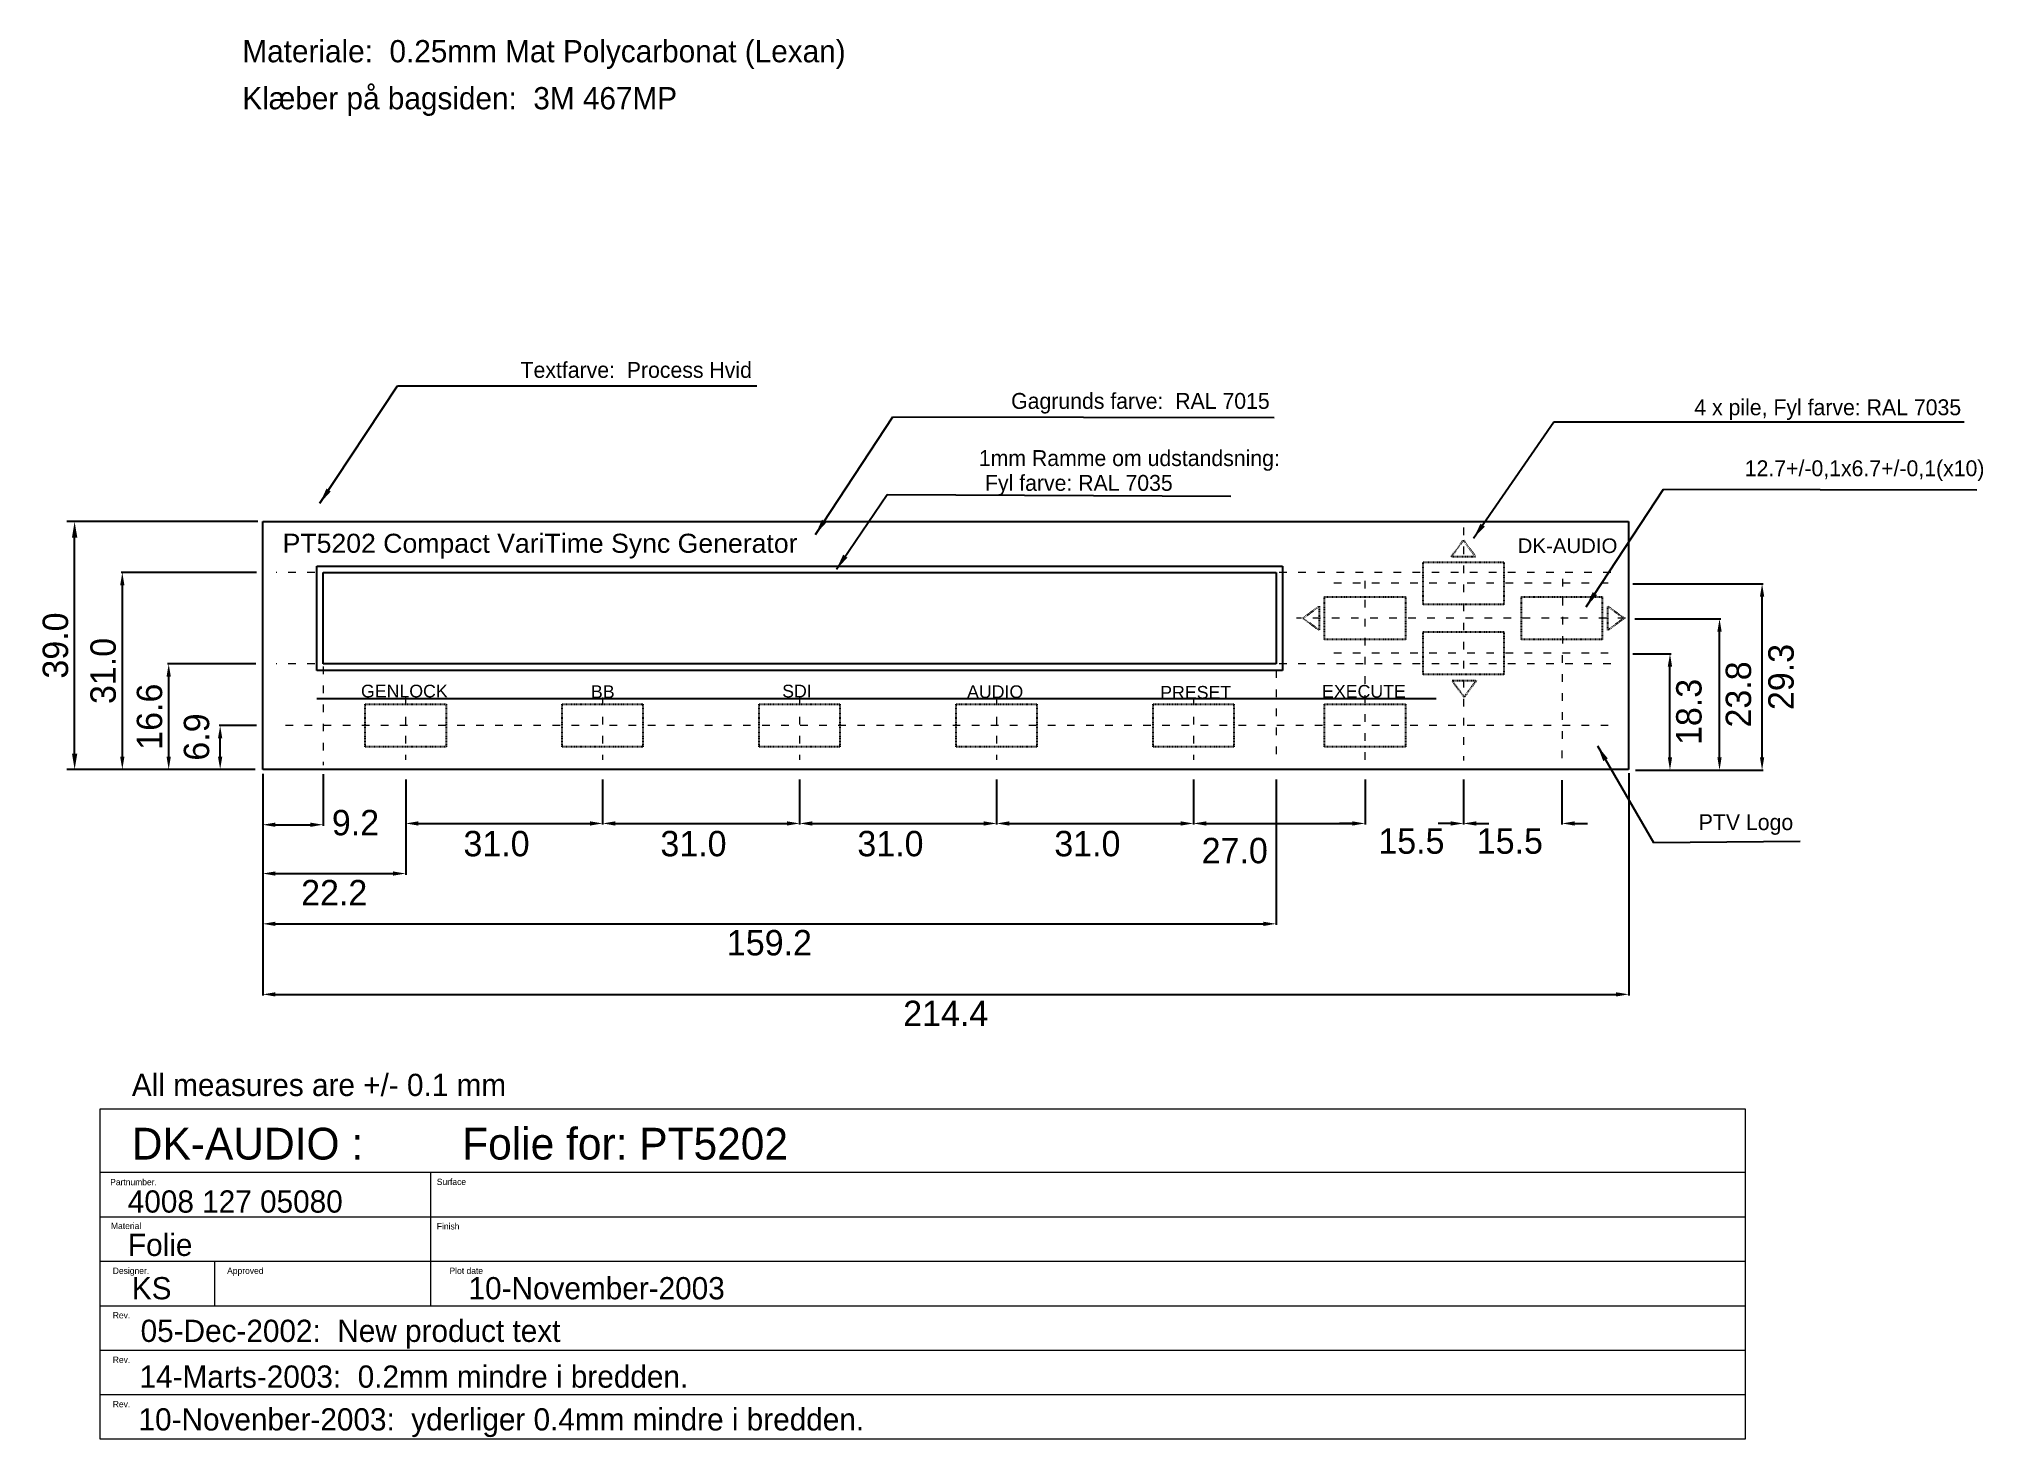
# Model space of a CAD drawing. Header units: millimetres. Extents: x 225 to 531, y 115 to 335.
import ezdxf

# ---------------------------------------------------------------- set-up
doc = ezdxf.new("R2010")
doc.units = ezdxf.units.MM
doc.linetypes.add('ACAD_ISO03W100', pattern=[30, 12, -18])
doc.linetypes.add('HIDDEN', pattern=[0.375, 0.25, -0.125])
doc.layers.add('Folie', color=5, linetype='Continuous')
doc.layers.add('Silketryk_1', color=2, linetype='Continuous')
for name, color, linetype, lineweight in [('Folie_dim', 7, 'Continuous', 20), ('Folie_Guides', 7, 'Continuous', 20), ('Folie_head', 2, 'Continuous', 20)]:
    doc.layers.add(name, color=color, linetype=linetype, lineweight=lineweight)
doc.styles.add('DK-Audio', font='ARIAL.TTF')
doc.dimstyles.new('DK-audio', dxfattribs={"dimtxt": 4, "dimasz": 2, "dimexe": 0.18, "dimexo": 0.0625, "dimgap": 1, "dimtad": 2, "dimdec": 1, "dimzin": 0, "dimdsep": 46, "dimtxsty": 'Standard', "dimcen": 5, "dimadec": 1, "dimazin": 0, "dimtfac": 1, "dimtdec": 1, "dimtofl": 0, "dimtmove": 2, "dimatfit": 3, "dimfxl": 0, "dimtolj": 1, "dimtzin": 0, "dimarcsym": 0})
doc.dimstyles.new('ISO-25', dxfattribs={"dimtxt": 2.5, "dimasz": 2.5, "dimexe": 1.25, "dimexo": 0.625, "dimtad": 1, "dimtxsty": 'Standard', "dimcen": 2.5, "dimadec": 0, "dimazin": 0, "dimtfac": 1, "dimtmove": 0, "dimatfit": 3, "dimfxl": 0, "dimarcsym": 0})

# ---------------------------------------------------------------- blocks, each defined once
blk = doc.blocks.new('*D1')
at = {"layer": 'DEFPOINTS', "color": 0, "linetype": 'Continuous'}
for p in [(449.69, 218.74), (465.19, 218.64), (465.19, 211.74)]:
    blk.add_point(p, dxfattribs=at)
at = {"layer": 'Folie_dim', "color": 0, "linetype": 'Continuous', "lineweight": -2}
for p, q in [((449.69, 218.67), (449.69, 211.56)), ((465.19, 218.57), (465.19, 211.56)), ((447.69, 211.74), (445.69, 211.74)), ((467.19, 211.74), (469.19, 211.74))]:
    blk.add_line(p, q, dxfattribs=at)
at = {"layer": 'Folie_dim', "color": 0, "linetype": 'Continuous'}
for points in [[(447.69, 212.07), (447.69, 211.4), (449.69, 211.74)], [(467.19, 212.07), (467.19, 211.4), (465.19, 211.74)]]:
    blk.add_solid(points, dxfattribs=at)
at = {"layer": 'Folie_dim', "color": 0, "linetype": 'Continuous', "insert": (456.99, 208.94), "char_height": 4, "attachment_point": 5}
blk.add_mtext('\\A1;15.5', dxfattribs=at)
blk = doc.blocks.new('*D2')
at = {"layer": 'DEFPOINTS', "color": 0}
for p in [(260.69, 219.64), (475.69, 219.74), (475.69, 184.84)]:
    blk.add_point(p, dxfattribs=at)
at = {"layer": 'Folie_dim', "color": 0, "lineweight": -2}
for p, q in [((260.69, 219.57), (260.69, 184.66)), ((475.69, 219.67), (475.69, 184.66)), ((262.69, 184.84), (473.69, 184.84))]:
    blk.add_line(p, q, dxfattribs=at)
at = {"layer": 'Folie_dim', "color": 0}
for points in [[(262.69, 185.17), (262.69, 184.5), (260.69, 184.84)], [(473.69, 185.17), (473.69, 184.5), (475.69, 184.84)]]:
    blk.add_solid(points, dxfattribs=at)
at = {"layer": 'Folie_dim', "color": 0, "insert": (368.19, 181.84), "char_height": 4, "attachment_point": 5}
blk.add_mtext('\\A1;214.4', dxfattribs=at)
blk = doc.blocks.new('*D5')
at = {"layer": 'DEFPOINTS', "color": 0, "linetype": 'Continuous'}
for p in [(420.19, 218.74), (260.69, 196.74), (420.19, 195.94)]:
    blk.add_point(p, dxfattribs=at)
at = {"layer": 'Folie_dim', "color": 0, "linetype": 'Continuous', "lineweight": -2}
for p, q in [((420.19, 218.67), (420.19, 195.76)), ((260.69, 196.67), (260.69, 195.76)), ((262.69, 195.94), (418.19, 195.94))]:
    blk.add_line(p, q, dxfattribs=at)
at = {"layer": 'Folie_dim', "color": 0, "linetype": 'Continuous'}
for points in [[(262.69, 196.27), (262.69, 195.6), (260.69, 195.94)], [(418.19, 196.27), (418.19, 195.6), (420.19, 195.94)]]:
    blk.add_solid(points, dxfattribs=at)
at = {"layer": 'Folie_dim', "color": 0, "linetype": 'Continuous', "insert": (340.44, 192.94), "char_height": 4, "attachment_point": 5}
blk.add_mtext('\\A1;159.2', dxfattribs=at)
blk = doc.blocks.new('*D6')
at = {"layer": 'DEFPOINTS', "color": 0, "linetype": 'Continuous'}
for p in [(434.19, 218.74), (449.69, 218.64), (449.69, 211.74)]:
    blk.add_point(p, dxfattribs=at)
at = {"layer": 'Folie_dim', "color": 0, "linetype": 'Continuous', "lineweight": -2}
for p, q in [((434.19, 218.67), (434.19, 211.56)), ((449.69, 218.57), (449.69, 211.56)), ((432.19, 211.74), (430.19, 211.74)), ((451.69, 211.74), (453.69, 211.74))]:
    blk.add_line(p, q, dxfattribs=at)
at = {"layer": 'Folie_dim', "color": 0, "linetype": 'Continuous'}
for points in [[(432.19, 212.07), (432.19, 211.4), (434.19, 211.74)], [(451.69, 212.07), (451.69, 211.4), (449.69, 211.74)]]:
    blk.add_solid(points, dxfattribs=at)
at = {"layer": 'Folie_dim', "color": 0, "linetype": 'Continuous', "insert": (441.49, 208.94), "char_height": 4, "attachment_point": 5}
blk.add_mtext('\\A1;15.5', dxfattribs=at)
blk = doc.blocks.new('*D7')
at = {"layer": 'DEFPOINTS', "color": 0, "linetype": 'Continuous'}
for p in [(407.19, 218.74), (434.19, 218.14), (434.19, 211.74)]:
    blk.add_point(p, dxfattribs=at)
at = {"layer": 'Folie_dim', "color": 0, "linetype": 'Continuous', "lineweight": -2}
for p, q in [((407.19, 218.67), (407.19, 211.56)), ((434.19, 218.07), (434.19, 211.56)), ((409.19, 211.74), (432.19, 211.74))]:
    blk.add_line(p, q, dxfattribs=at)
at = {"layer": 'Folie_dim', "color": 0, "linetype": 'Continuous'}
for points in [[(409.19, 212.07), (409.19, 211.4), (407.19, 211.74)], [(432.19, 212.07), (432.19, 211.4), (434.19, 211.74)]]:
    blk.add_solid(points, dxfattribs=at)
at = {"layer": 'Folie_dim', "color": 0, "linetype": 'Continuous', "insert": (413.69, 207.44), "char_height": 4, "attachment_point": 5}
blk.add_mtext('\\A1;27.0', dxfattribs=at)
blk = doc.blocks.new('*D8')
at = {"layer": 'DEFPOINTS', "color": 0, "linetype": 'Continuous'}
for p in [(376.19, 218.74), (407.19, 218.64), (407.19, 211.74)]:
    blk.add_point(p, dxfattribs=at)
at = {"layer": 'Folie_dim', "color": 0, "linetype": 'Continuous', "lineweight": -2}
for p, q in [((376.19, 218.67), (376.19, 211.56)), ((407.19, 218.57), (407.19, 211.56)), ((378.19, 211.74), (405.19, 211.74))]:
    blk.add_line(p, q, dxfattribs=at)
at = {"layer": 'Folie_dim', "color": 0, "linetype": 'Continuous'}
for points in [[(378.19, 212.07), (378.19, 211.4), (376.19, 211.74)], [(405.19, 212.07), (405.19, 211.4), (407.19, 211.74)]]:
    blk.add_solid(points, dxfattribs=at)
at = {"layer": 'Folie_dim', "color": 0, "linetype": 'Continuous', "insert": (390.49, 208.54), "char_height": 4, "attachment_point": 5}
blk.add_mtext('\\A1;31.0', dxfattribs=at)
blk = doc.blocks.new('*D9')
at = {"layer": 'DEFPOINTS', "color": 0, "linetype": 'Continuous'}
for p in [(345.19, 218.74), (376.19, 218.64), (376.19, 211.74)]:
    blk.add_point(p, dxfattribs=at)
at = {"layer": 'Folie_dim', "color": 0, "linetype": 'Continuous', "lineweight": -2}
for p, q in [((345.19, 218.67), (345.19, 211.56)), ((376.19, 218.57), (376.19, 211.56)), ((347.19, 211.74), (374.19, 211.74))]:
    blk.add_line(p, q, dxfattribs=at)
at = {"layer": 'Folie_dim', "color": 0, "linetype": 'Continuous'}
for points in [[(347.19, 212.07), (347.19, 211.4), (345.19, 211.74)], [(374.19, 212.07), (374.19, 211.4), (376.19, 211.74)]]:
    blk.add_solid(points, dxfattribs=at)
at = {"layer": 'Folie_dim', "color": 0, "linetype": 'Continuous', "insert": (359.49, 208.54), "char_height": 4, "attachment_point": 5}
blk.add_mtext('\\A1;31.0', dxfattribs=at)
blk = doc.blocks.new('*D10')
at = {"layer": 'DEFPOINTS', "color": 0, "linetype": 'Continuous'}
for p in [(314.19, 218.74), (345.19, 218.64), (345.19, 211.74)]:
    blk.add_point(p, dxfattribs=at)
at = {"layer": 'Folie_dim', "color": 0, "linetype": 'Continuous', "lineweight": -2}
for p, q in [((314.19, 218.67), (314.19, 211.56)), ((345.19, 218.57), (345.19, 211.56)), ((316.19, 211.74), (343.19, 211.74))]:
    blk.add_line(p, q, dxfattribs=at)
at = {"layer": 'Folie_dim', "color": 0, "linetype": 'Continuous'}
for points in [[(316.19, 212.07), (316.19, 211.4), (314.19, 211.74)], [(343.19, 212.07), (343.19, 211.4), (345.19, 211.74)]]:
    blk.add_solid(points, dxfattribs=at)
at = {"layer": 'Folie_dim', "color": 0, "linetype": 'Continuous', "insert": (328.49, 208.54), "char_height": 4, "attachment_point": 5}
blk.add_mtext('\\A1;31.0', dxfattribs=at)
blk = doc.blocks.new('*D11')
at = {"layer": 'DEFPOINTS', "color": 0, "linetype": 'Continuous'}
for p in [(283.19, 218.74), (314.19, 218.64), (314.19, 211.74)]:
    blk.add_point(p, dxfattribs=at)
at = {"layer": 'Folie_dim', "color": 0, "linetype": 'Continuous', "lineweight": -2}
for p, q in [((283.19, 218.67), (283.19, 211.56)), ((314.19, 218.57), (314.19, 211.56)), ((285.19, 211.74), (312.19, 211.74))]:
    blk.add_line(p, q, dxfattribs=at)
at = {"layer": 'Folie_dim', "color": 0, "linetype": 'Continuous'}
for points in [[(285.19, 212.07), (285.19, 211.4), (283.19, 211.74)], [(312.19, 212.07), (312.19, 211.4), (314.19, 211.74)]]:
    blk.add_solid(points, dxfattribs=at)
at = {"layer": 'Folie_dim', "color": 0, "linetype": 'Continuous', "insert": (297.49, 208.54), "char_height": 4, "attachment_point": 5}
blk.add_mtext('\\A1;31.0', dxfattribs=at)
blk = doc.blocks.new('*D12')
at = {"layer": 'DEFPOINTS', "color": 0, "linetype": 'Continuous'}
for p in [(283.19, 215.74), (260.69, 211.36), (283.19, 203.85)]:
    blk.add_point(p, dxfattribs=at)
at = {"layer": 'Folie_dim', "color": 0, "linetype": 'Continuous', "lineweight": -2}
for p, q in [((283.19, 215.67), (283.19, 203.67)), ((260.69, 211.3), (260.69, 203.67)), ((262.69, 203.85), (281.19, 203.85))]:
    blk.add_line(p, q, dxfattribs=at)
at = {"layer": 'Folie_dim', "color": 0, "linetype": 'Continuous'}
for points in [[(262.69, 204.19), (262.69, 203.52), (260.69, 203.85)], [(281.19, 204.19), (281.19, 203.52), (283.19, 203.85)]]:
    blk.add_solid(points, dxfattribs=at)
at = {"layer": 'Folie_dim', "color": 0, "linetype": 'Continuous', "insert": (271.94, 200.85), "char_height": 4, "attachment_point": 5}
blk.add_mtext('\\A1;22.2', dxfattribs=at)
blk = doc.blocks.new('*D27')
at = {"layer": 'DEFPOINTS', "color": 0, "linetype": 'Continuous'}
for p in [(260.69, 217.94), (270.19, 219.54), (270.19, 211.54)]:
    blk.add_point(p, dxfattribs=at)
at = {"layer": 'Folie_dim', "color": 0, "linetype": 'Continuous', "lineweight": -2}
for p, q in [((260.69, 217.87), (260.69, 211.36)), ((270.19, 219.47), (270.19, 211.36)), ((262.69, 211.54), (268.19, 211.54))]:
    blk.add_line(p, q, dxfattribs=at)
at = {"layer": 'Folie_dim', "color": 0, "linetype": 'Continuous'}
for points in [[(262.69, 211.87), (262.69, 211.2), (260.69, 211.54)], [(268.19, 211.87), (268.19, 211.2), (270.19, 211.54)]]:
    blk.add_solid(points, dxfattribs=at)
at = {"layer": 'Folie_dim', "color": 0, "linetype": 'Continuous', "insert": (275.29, 211.84), "char_height": 4, "attachment_point": 5}
blk.add_mtext('\\A1;9.2', dxfattribs=at)
blk = doc.blocks.new('*D35')
at = {"layer": 'DEFPOINTS', "color": 0, "linetype": 'Continuous'}
for p in [(238.59, 251.24), (259.79, 251.24), (247.89, 220.24)]:
    blk.add_point(p, dxfattribs=at)
at = {"layer": 'Folie_dim', "color": 0, "linetype": 'Continuous', "lineweight": -2}
for p, q in [((259.72, 251.24), (238.41, 251.24)), ((238.59, 222.24), (238.59, 249.24)), ((247.82, 220.24), (238.41, 220.24))]:
    blk.add_line(p, q, dxfattribs=at)
at = {"layer": 'Folie_dim', "color": 0, "linetype": 'Continuous'}
for points in [[(238.25, 249.24), (238.92, 249.24), (238.59, 251.24)], [(238.25, 222.24), (238.92, 222.24), (238.59, 220.24)]]:
    blk.add_solid(points, dxfattribs=at)
at = {"layer": 'Folie_dim', "color": 0, "linetype": 'Continuous', "insert": (235.59, 235.74), "char_height": 4, "attachment_point": 5, "rotation": 90}
blk.add_mtext('\\A1;31.0', dxfattribs=at)
blk = doc.blocks.new('*D36')
at = {"layer": 'DEFPOINTS', "color": 0, "linetype": 'Continuous'}
for p in [(245.89, 236.84), (259.69, 236.84), (255.49, 220.24)]:
    blk.add_point(p, dxfattribs=at)
at = {"layer": 'Folie_dim', "color": 0, "linetype": 'Continuous', "lineweight": -2}
for p, q in [((259.62, 236.84), (245.71, 236.84)), ((245.89, 222.24), (245.89, 234.84)), ((255.42, 220.24), (245.71, 220.24))]:
    blk.add_line(p, q, dxfattribs=at)
at = {"layer": 'Folie_dim', "color": 0, "linetype": 'Continuous'}
for points in [[(245.55, 234.84), (246.22, 234.84), (245.89, 236.84)], [(245.55, 222.24), (246.22, 222.24), (245.89, 220.24)]]:
    blk.add_solid(points, dxfattribs=at)
at = {"layer": 'Folie_dim', "color": 0, "linetype": 'Continuous', "insert": (242.89, 228.54), "char_height": 4, "attachment_point": 5, "rotation": 90}
blk.add_mtext('\\A1;16.6', dxfattribs=at)
blk = doc.blocks.new('*D40')
at = {"layer": 'DEFPOINTS', "color": 0, "linetype": 'Continuous'}
for p in [(253.99, 227.14), (259.79, 227.14), (259.59, 220.24)]:
    blk.add_point(p, dxfattribs=at)
at = {"layer": 'Folie_dim', "color": 0, "linetype": 'Continuous', "lineweight": -2}
for p, q in [((259.72, 227.14), (253.81, 227.14)), ((253.99, 222.24), (253.99, 225.14)), ((259.52, 220.24), (253.81, 220.24))]:
    blk.add_line(p, q, dxfattribs=at)
at = {"layer": 'Folie_dim', "color": 0, "linetype": 'Continuous'}
for points in [[(253.65, 225.14), (254.32, 225.14), (253.99, 227.14)], [(253.65, 222.24), (254.32, 222.24), (253.99, 220.24)]]:
    blk.add_solid(points, dxfattribs=at)
at = {"layer": 'Folie_dim', "color": 0, "linetype": 'Continuous', "insert": (250.29, 225.34), "char_height": 4, "attachment_point": 5, "rotation": 90}
blk.add_mtext('\\A1;6.9', dxfattribs=at)
blk = doc.blocks.new('*D45')
at = {"layer": 'DEFPOINTS', "color": 0, "linetype": 'Continuous'}
for p in [(476.29, 249.44), (496.69, 249.44), (487.29, 220.14)]:
    blk.add_point(p, dxfattribs=at)
at = {"layer": 'Folie_dim', "color": 0, "linetype": 'Continuous', "lineweight": -2}
for p, q in [((476.35, 249.44), (496.87, 249.44)), ((496.69, 222.14), (496.69, 247.44)), ((487.35, 220.14), (496.87, 220.14))]:
    blk.add_line(p, q, dxfattribs=at)
at = {"layer": 'Folie_dim', "color": 0, "linetype": 'Continuous'}
for points in [[(496.35, 247.44), (497.02, 247.44), (496.69, 249.44)], [(496.35, 222.14), (497.02, 222.14), (496.69, 220.14)]]:
    blk.add_solid(points, dxfattribs=at)
at = {"layer": 'Folie_dim', "color": 0, "linetype": 'Continuous', "insert": (499.69, 234.79), "char_height": 4, "attachment_point": 5, "rotation": 90}
blk.add_mtext('\\A1;29.3', dxfattribs=at)
blk = doc.blocks.new('*D46')
at = {"layer": 'DEFPOINTS', "color": 0, "linetype": 'Continuous'}
for p in [(476.59, 243.94), (489.99, 243.94), (481.79, 220.14)]:
    blk.add_point(p, dxfattribs=at)
at = {"layer": 'Folie_dim', "color": 0, "linetype": 'Continuous', "lineweight": -2}
for p, q in [((476.65, 243.94), (490.17, 243.94)), ((489.99, 222.14), (489.99, 241.94)), ((481.85, 220.14), (490.17, 220.14))]:
    blk.add_line(p, q, dxfattribs=at)
at = {"layer": 'Folie_dim', "color": 0, "linetype": 'Continuous'}
for points in [[(489.65, 241.94), (490.32, 241.94), (489.99, 243.94)], [(489.65, 222.14), (490.32, 222.14), (489.99, 220.14)]]:
    blk.add_solid(points, dxfattribs=at)
at = {"layer": 'Folie_dim', "color": 0, "linetype": 'Continuous', "insert": (492.99, 232.04), "char_height": 4, "attachment_point": 5, "rotation": 90}
blk.add_mtext('\\A1;23.8', dxfattribs=at)
blk = doc.blocks.new('*D47')
at = {"layer": 'DEFPOINTS', "color": 0, "linetype": 'Continuous'}
for p in [(476.29, 238.44), (482.19, 238.44), (476.69, 220.14)]:
    blk.add_point(p, dxfattribs=at)
at = {"layer": 'Folie_dim', "color": 0, "linetype": 'Continuous', "lineweight": -2}
for p, q in [((476.35, 238.44), (482.37, 238.44)), ((482.19, 222.14), (482.19, 236.44)), ((476.75, 220.14), (482.37, 220.14))]:
    blk.add_line(p, q, dxfattribs=at)
at = {"layer": 'Folie_dim', "color": 0, "linetype": 'Continuous'}
for points in [[(481.85, 236.44), (482.52, 236.44), (482.19, 238.44)], [(481.85, 222.14), (482.52, 222.14), (482.19, 220.14)]]:
    blk.add_solid(points, dxfattribs=at)
at = {"layer": 'Folie_dim', "color": 0, "linetype": 'Continuous', "insert": (485.19, 229.29), "char_height": 4, "attachment_point": 5, "rotation": 90}
blk.add_mtext('\\A1;18.3', dxfattribs=at)
blk = doc.blocks.new('*D56')
at = {"layer": 'DEFPOINTS', "color": 0}
for p in [(231.08, 259.24), (260.54, 259.24), (259.07, 220.24)]:
    blk.add_point(p, dxfattribs=at)
at = {"layer": 'Folie_dim', "color": 0, "lineweight": -2}
for p, q in [((259.91, 259.24), (229.83, 259.24)), ((231.08, 222.74), (231.08, 256.74)), ((258.45, 220.24), (229.83, 220.24))]:
    blk.add_line(p, q, dxfattribs=at)
at = {"layer": 'Folie_dim', "color": 0}
for points in [[(230.66, 256.74), (231.5, 256.74), (231.08, 259.24)], [(230.66, 222.74), (231.5, 222.74), (231.08, 220.24)]]:
    blk.add_solid(points, dxfattribs=at)
at = {"layer": 'Folie_dim', "color": 0, "insert": (228.08, 239.74), "char_height": 4, "attachment_point": 5, "rotation": 90}
blk.add_mtext('39.0', dxfattribs=at)

msp = doc.modelspace()

# ---------------------------------------------------------------- linework, layer by layer
at = {"layer": 'Folie', "linetype": 'Continuous', "ltscale": 0.1}
for p, q in [((260.686, 220.237), (260.691, 259.24)), ((260.686, 259.237), (475.686, 259.237)), ((475.686, 259.237), (475.686, 220.237)), ((269.186, 252.237), (421.186, 252.237)), ((269.186, 235.837), (269.186, 252.237)), ((270.186, 251.237), (420.186, 251.237)), ((270.186, 236.837), (270.186, 251.237)), ((420.186, 251.237), (420.186, 236.837)), ((421.186, 252.237), (421.186, 235.837)), ((421.186, 235.837), (269.186, 235.837)), ((420.186, 236.837), (270.186, 236.837)), ((445.386, 231.337), (269.186, 231.337)), ((475.686, 220.237), (260.686, 220.237))]:
    msp.add_line(p, q, dxfattribs=at)
at = {"layer": 'Folie', "linetype": 'HIDDEN', "ltscale": 0.1}
for points in [[(443.336, 252.887), (456.036, 252.887), (456.036, 246.187), (443.336, 246.187)], [(427.836, 247.387), (440.536, 247.387), (440.536, 240.687), (427.836, 240.687)], [(458.836, 247.387), (471.536, 247.387), (471.536, 240.687), (458.836, 240.687)], [(443.336, 241.887), (456.036, 241.887), (456.036, 235.187), (443.336, 235.187)], [(276.836, 230.487), (289.536, 230.487), (289.536, 223.787), (276.836, 223.787)], [(307.836, 230.487), (320.536, 230.487), (320.536, 223.787), (307.836, 223.787)], [(338.836, 230.487), (351.536, 230.487), (351.536, 223.787), (338.836, 223.787)], [(369.836, 230.487), (382.536, 230.487), (382.536, 223.787), (369.836, 223.787)], [(400.836, 230.487), (413.536, 230.487), (413.536, 223.787), (400.836, 223.787)], [(427.836, 230.487), (440.536, 230.487), (440.536, 223.787), (427.836, 223.787)]]:
    msp.add_lwpolyline(points, close=True, dxfattribs=at)
at = {"layer": 'Folie_Guides', "linetype": 'ACAD_ISO03W100', "ltscale": 0.1}
for p, q in [((449.686, 258.337), (449.685, 221.672)), ((472.886, 251.237), (262.786, 251.237)), ((472.486, 249.537), (429.186, 249.537)), ((434.186, 249.937), (434.186, 221.737)), ((465.286, 250.237), (465.185, 221.607)), ((475.186, 244.037), (423.386, 244.037)), ((472.886, 236.837), (262.786, 236.837)), ((270.186, 236.437), (270.186, 220.937)), ((420.186, 235.837), (420.186, 221.037)), ((472.486, 238.537), (429.186, 238.537)), ((283.186, 231.537), (283.186, 221.737)), ((314.186, 231.537), (314.186, 221.737)), ((345.186, 231.537), (345.186, 221.737)), ((376.186, 231.537), (376.186, 221.737)), ((407.186, 231.537), (407.186, 221.737)), ((472.486, 227.137), (262.786, 227.137))]:
    msp.add_line(p, q, dxfattribs=at)
at = {"layer": 'Folie_head'}
for p, q in [((235.086, 166.837), (494.047, 166.837)), ((235.086, 114.837), (235.086, 166.837)), ((494.047, 166.837), (494.047, 114.837)), ((494.047, 114.837), (235.086, 114.837))]:
    msp.add_line(p, q, dxfattribs=at)
at = {"layer": 'Folie_head', "color": 2}
for p, q in [((235.086, 156.837), (494.047, 156.837)), ((287.086, 156.837), (287.086, 149.837)), ((235.086, 149.837), (494.047, 149.837)), ((287.086, 149.837), (287.086, 142.837)), ((235.086, 142.837), (494.047, 142.837)), ((253.086, 142.837), (253.086, 135.837)), ((287.086, 142.837), (287.086, 135.837)), ((235.086, 135.837), (494.047, 135.837)), ((235.086, 128.837), (494.047, 128.837)), ((235.086, 121.837), (494.047, 121.837))]:
    msp.add_line(p, q, dxfattribs=at)
at = {"layer": 'Silketryk_1', "linetype": 'HIDDEN', "ltscale": 0.1}
for points in [[(451.58, 253.707), (447.78, 253.707), (449.68, 256.307), (449.68, 256.307)], [(426.986, 245.937), (426.986, 242.137), (424.386, 244.037), (424.386, 244.037)], [(472.386, 242.137), (472.386, 245.937), (474.986, 244.037), (474.986, 244.037)], [(447.886, 234.237), (451.686, 234.237), (449.786, 231.637), (449.786, 231.637)]]:
    msp.add_lwpolyline(points, close=True, dxfattribs=at)

# ---------------------------------------------------------------- texts
at = {"layer": 'Folie_dim', "char_height": 2.5, "attachment_point": 9}
for s, insert in [('Textfarve:  Process Hvid', (337.686, 281.837)), ('Gagrunds farve:  RAL 7015', (419.186, 276.237)), ('4 x pile, Fyl farve: RAL 7035', (528.019, 275.237)), ('1mm Ramme om udstandsning:', (420.786, 267.237)), ('Fyl farve: RAL 7035', (403.919, 263.337)), ('12.7+/-0,1x6.7+/-0,1(x10)', (531.686, 265.637)), ('PTV Logo', (501.586, 209.937))]:
    msp.add_mtext(s, dxfattribs=dict(at, insert=insert))
at = {"layer": 'Folie_head', "color": 2}
for s, p in [('Materiale:  0.25mm Mat Polycarbonat (Lexan)', (257.486, 331.537)), ('Klæber på bagsiden:  3M 467MP', (257.486, 324.137)), ('All measures are +/- 0.1 mm', (240.086, 168.837)), ('4008 127 05080', (239.445, 150.485)), ('Folie', (239.474, 143.663)), ('KS', (240.086, 136.837)), ('10-November-2003', (293.086, 136.837)), ('05-Dec-2002:  New product text ', (241.469, 130.13)), ('14-Marts-2003:  0.2mm mindre i bredden.', (241.298, 122.929)), ('10-Novenber-2003:  yderliger 0.4mm mindre i bredden.', (241.14, 116.196))]:
    msp.add_text(s, height=3.5, dxfattribs=at).set_placement(p)
at = {"layer": 'Folie_head'}
for s, p in [('DK-AUDIO :', (240.086, 158.837)), ('Folie for: PT5202', (292.086, 158.837))]:
    msp.add_text(s, height=5, dxfattribs=at).set_placement(p)
at = {"layer": 'Folie_head', "color": 7}
for s, p in [('Partnumber.', (236.672, 154.794)), ('Surface', (288.086, 154.837)), ('Material', (236.803, 147.898)), ('Finish', (288.086, 147.837)), ('Designer.', (237.086, 140.837)), ('Approved', (255.086, 140.837)), ('Plot date', (290.086, 140.837)), ('Rev.', (237.086, 133.837)), ('Rev.', (237.086, 126.837)), ('Rev.', (237.086, 119.837))]:
    msp.add_text(s, height=1, dxfattribs=at).set_placement(p)
at = {"layer": 'Silketryk_1', "style": 'DK-Audio'}
for s, height, p in [('PT5202 Compact VariTime Sync Generator', 3, (263.816, 254.336)), ('DK-AUDIO', 2.3, (458.207, 254.303)), ('GENLOCK', 2, (276.149, 231.574)), ('BB', 2, (312.349, 231.474)), ('SDI', 2, (342.449, 231.574)), ('AUDIO', 2, (371.549, 231.474)), ('PRESET', 2, (401.949, 231.374)), ('EXECUTE', 2, (427.424, 231.533))]:
    msp.add_text(s, height=height, dxfattribs=at).set_placement(p)

# ---------------------------------------------------------------- dimensions: what is measured, and where the dimension line sits
at = {"layer": 'Folie_dim'}
dim = msp.add_linear_dim(base=(231.08, 259.235), p1=(259.072, 220.243), p2=(260.536, 259.235), angle=90, text='39.0', dimstyle='ISO-25', override={"dimtxt": 4, "dimgap": 1}, dxfattribs=at)
dim.commit()
dim.dimension.update_dxf_attribs({"geometry": '*D56', "text_midpoint": (228.08, 239.739)})
at = {"layer": 'Folie_dim', "linetype": 'Continuous', "ltscale": 0.1}
for base, p1, p2, picture, middle in [((238.586, 251.237), (247.886, 220.237), (259.786, 251.237), '*D35', (235.586, 235.737)), ((496.686, 249.437), (487.286, 220.137), (476.286, 249.437), '*D45', (499.686, 234.787)), ((489.986, 243.937), (481.786, 220.137), (476.586, 243.937), '*D46', (492.986, 232.037)), ((245.886, 236.837), (255.486, 220.237), (259.686, 236.837), '*D36', (242.886, 228.537)), ((482.186, 238.437), (476.686, 220.137), (476.286, 238.437), '*D47', (485.186, 229.287))]:
    dim = msp.add_linear_dim(base=base, p1=p1, p2=p2, angle=90, dimstyle='DK-audio', dxfattribs=at)
    dim.commit()
    dim.dimension.update_dxf_attribs({"geometry": picture, "text_midpoint": middle})
dim = msp.add_linear_dim(base=(253.986, 227.137), p1=(259.586, 220.237), p2=(259.786, 227.137), angle=90, dimstyle='DK-audio', dxfattribs=at)
dim.commit()
dim.dimension.update_dxf_attribs({"geometry": '*D40', "text_midpoint": (250.286, 225.337), "dimtype": 160})
at = {"layer": 'Folie_dim', "ltscale": 0.1}
dim = msp.add_linear_dim(base=(475.686, 184.837), p1=(260.686, 219.637), p2=(475.686, 219.737), text='214.4', dimstyle='DK-audio', dxfattribs=at)
dim.commit()
dim.dimension.update_dxf_attribs({"geometry": '*D2', "text_midpoint": (368.186, 181.837)})
at = {"layer": 'Folie_dim', "linetype": 'Continuous', "ltscale": 0.1}
dim = msp.add_linear_dim(base=(270.186, 211.537), p1=(260.686, 217.937), p2=(270.186, 219.537), text='9.2', dimstyle='DK-audio', dxfattribs=at)
dim.commit()
dim.dimension.update_dxf_attribs({"geometry": '*D27', "text_midpoint": (275.286, 211.837), "dimtype": 160})
for base, p1, p2, text, picture, middle in [((420.186, 195.937), (260.686, 196.737), (420.186, 218.737), '159.2', '*D5', (340.436, 192.937)), ((283.186, 203.854), (260.686, 211.359), (283.186, 215.737), '22.2', '*D12', (271.936, 200.854))]:
    dim = msp.add_linear_dim(base=base, p1=p1, p2=p2, text=text, dimstyle='DK-audio', dxfattribs=at)
    dim.commit()
    dim.dimension.update_dxf_attribs({"geometry": picture, "text_midpoint": middle})
for base, p1, p2, picture, middle in [((314.186, 211.737), (283.186, 218.737), (314.186, 218.637), '*D11', (297.486, 208.537)), ((345.186, 211.737), (314.186, 218.737), (345.186, 218.637), '*D10', (328.486, 208.537)), ((376.186, 211.737), (345.186, 218.737), (376.186, 218.637), '*D9', (359.486, 208.537)), ((407.186, 211.737), (376.186, 218.737), (407.186, 218.637), '*D8', (390.486, 208.537)), ((434.186, 211.737), (407.186, 218.737), (434.186, 218.137), '*D7', (413.686, 207.437)), ((449.686, 211.737), (434.186, 218.737), (449.686, 218.637), '*D6', (441.486, 208.937)), ((465.186, 211.737), (449.686, 218.737), (465.186, 218.637), '*D1', (456.986, 208.937))]:
    dim = msp.add_linear_dim(base=base, p1=p1, p2=p2, dimstyle='DK-audio', dxfattribs=at)
    dim.commit()
    dim.dimension.update_dxf_attribs({"geometry": picture, "text_midpoint": middle, "dimtype": 160})

# ---------------------------------------------------------------- leaders
at = {"layer": 'Folie_dim'}
for points in [[(269.686, 262.137), (281.886, 280.637), (338.486, 280.637)], [(347.686, 257.237), (359.886, 275.737), (419.886, 275.637)], [(451.286, 256.637), (463.886, 274.937), (528.486, 274.937)], [(350.986, 251.737), (358.986, 263.537), (413.086, 263.237)], [(468.986, 245.837), (481.186, 264.337), (530.486, 264.237)], [(470.786, 223.937), (479.586, 208.737), (502.686, 208.937)]]:
    msp.add_leader(points, dimstyle='ISO-25', override={"dimgap": 0.625, "dimtad": 0}, dxfattribs=at)

doc.saveas('drawing.dxf')
